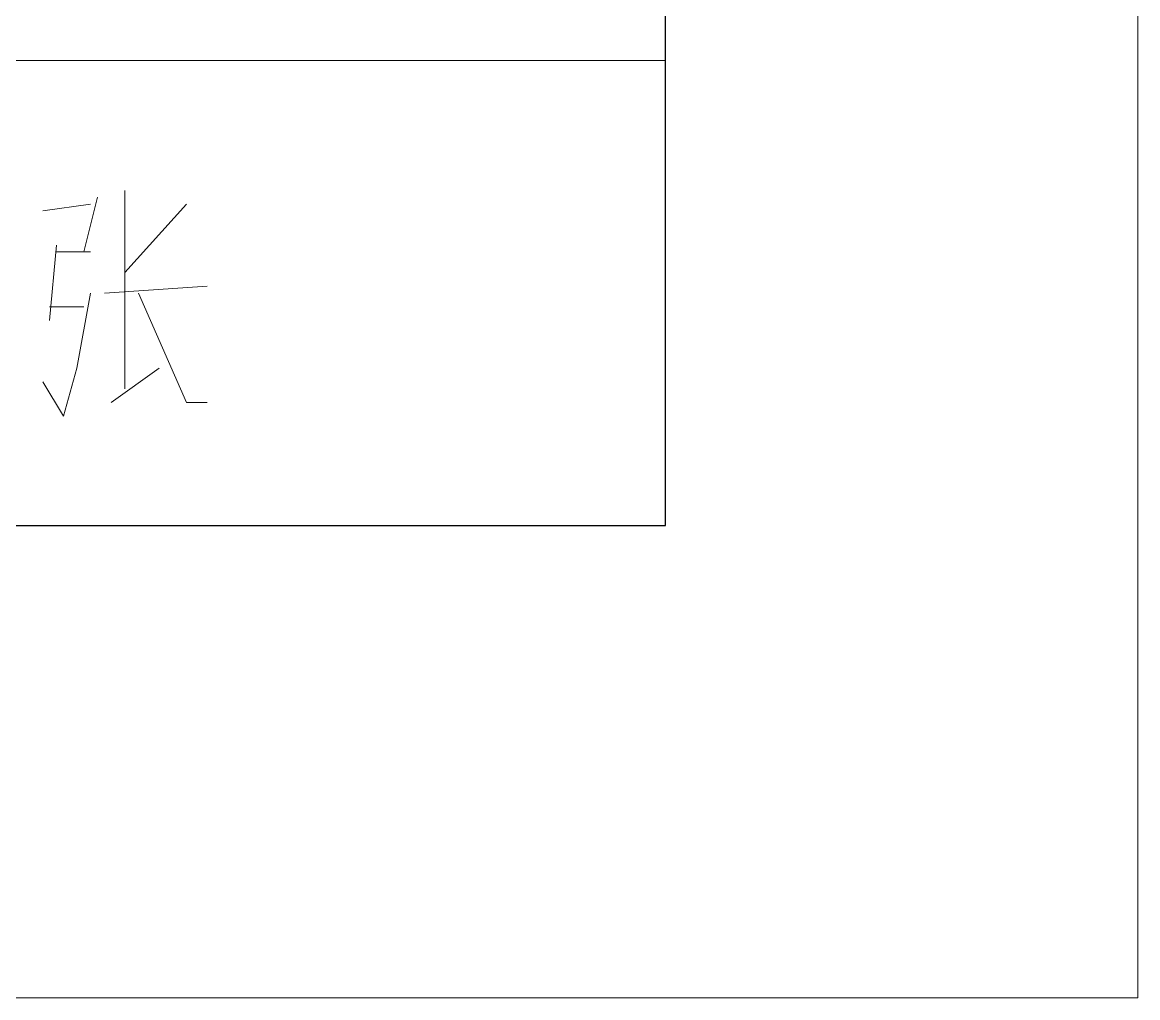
# Model space of a CAD drawing. Header units: inches. Extents: x -244 to 17, y 0 to 370.
# Drawn here: x 7.12 to 17.47, y 0.26 to 9.32 of the extents above; entities that cross this region are included whole.
import ezdxf

# ---------------------------------------------------------------- set-up
doc = ezdxf.new("R2010")
doc.units = ezdxf.units.IN
doc.header["$MEASUREMENT"] = 0
doc.layers.add('图层 1', color=7, linetype='Continuous')

# ---------------------------------------------------------------- blocks, each defined once
blk = doc.blocks.new('block 2')
at = {"layer": '图层 1', "lineweight": 0}
blk.add_lwpolyline([(20.383, 3.175), (390.017, 3.175), (390.017, 264.541), (20.383, 264.541)], dxfattribs=at)
at = {"layer": '图层 1', "color": 7, "lineweight": 13, "true_color": 0xffffff}
for points in [[(20.383, 264.478), (20.383, 3.175), (389.954, 3.175), (389.954, 264.478), (20.383, 264.478)], [(29.083, 7.556), (29.083, 104.331)]]:
    blk.add_lwpolyline(points, dxfattribs=at)
at = {"layer": '图层 1', "color": 7, "lineweight": 30, "true_color": 0xffffff}
blk.add_lwpolyline([(24.765, 251.333), (24.765, 7.556), (385.572, 7.556), (385.572, 251.333), (24.765, 251.333)], dxfattribs=at)
at = {"layer": '图层 1', "color": 7, "lineweight": 20, "true_color": 0xffffff}
for points in [[(26.924, 12.891), (26.225, 13.018), (25.781, 13.144), (26.099, 13.335)], [(27.369, 13.208), (26.67, 13.272)], [(26.797, 13.272), (26.797, 12.954)], [(27.75, 12.891), (27.686, 13.335)], [(27.305, 13.208), (27.305, 12.891)], [(27.305, 12.954), (27.813, 12.827)], [(26.924, 12.763), (26.988, 11.811)], [(25.908, 12.7), (26.225, 12.256)], [(27.877, 12.573), (26.035, 12.573)], [(27.75, 12.001), (27.114, 12.573)], [(26.924, 12.446), (25.908, 12.001), (25.908, 11.811)]]:
    blk.add_lwpolyline(points, dxfattribs=at)

msp = doc.modelspace()

# ---------------------------------------------------------------- block references
at = {"layer": '图层 1', "rotation": 90}
msp.add_blockref('block 2', (20.648, -20.119), dxfattribs=at)

doc.saveas('drawing.dxf')
